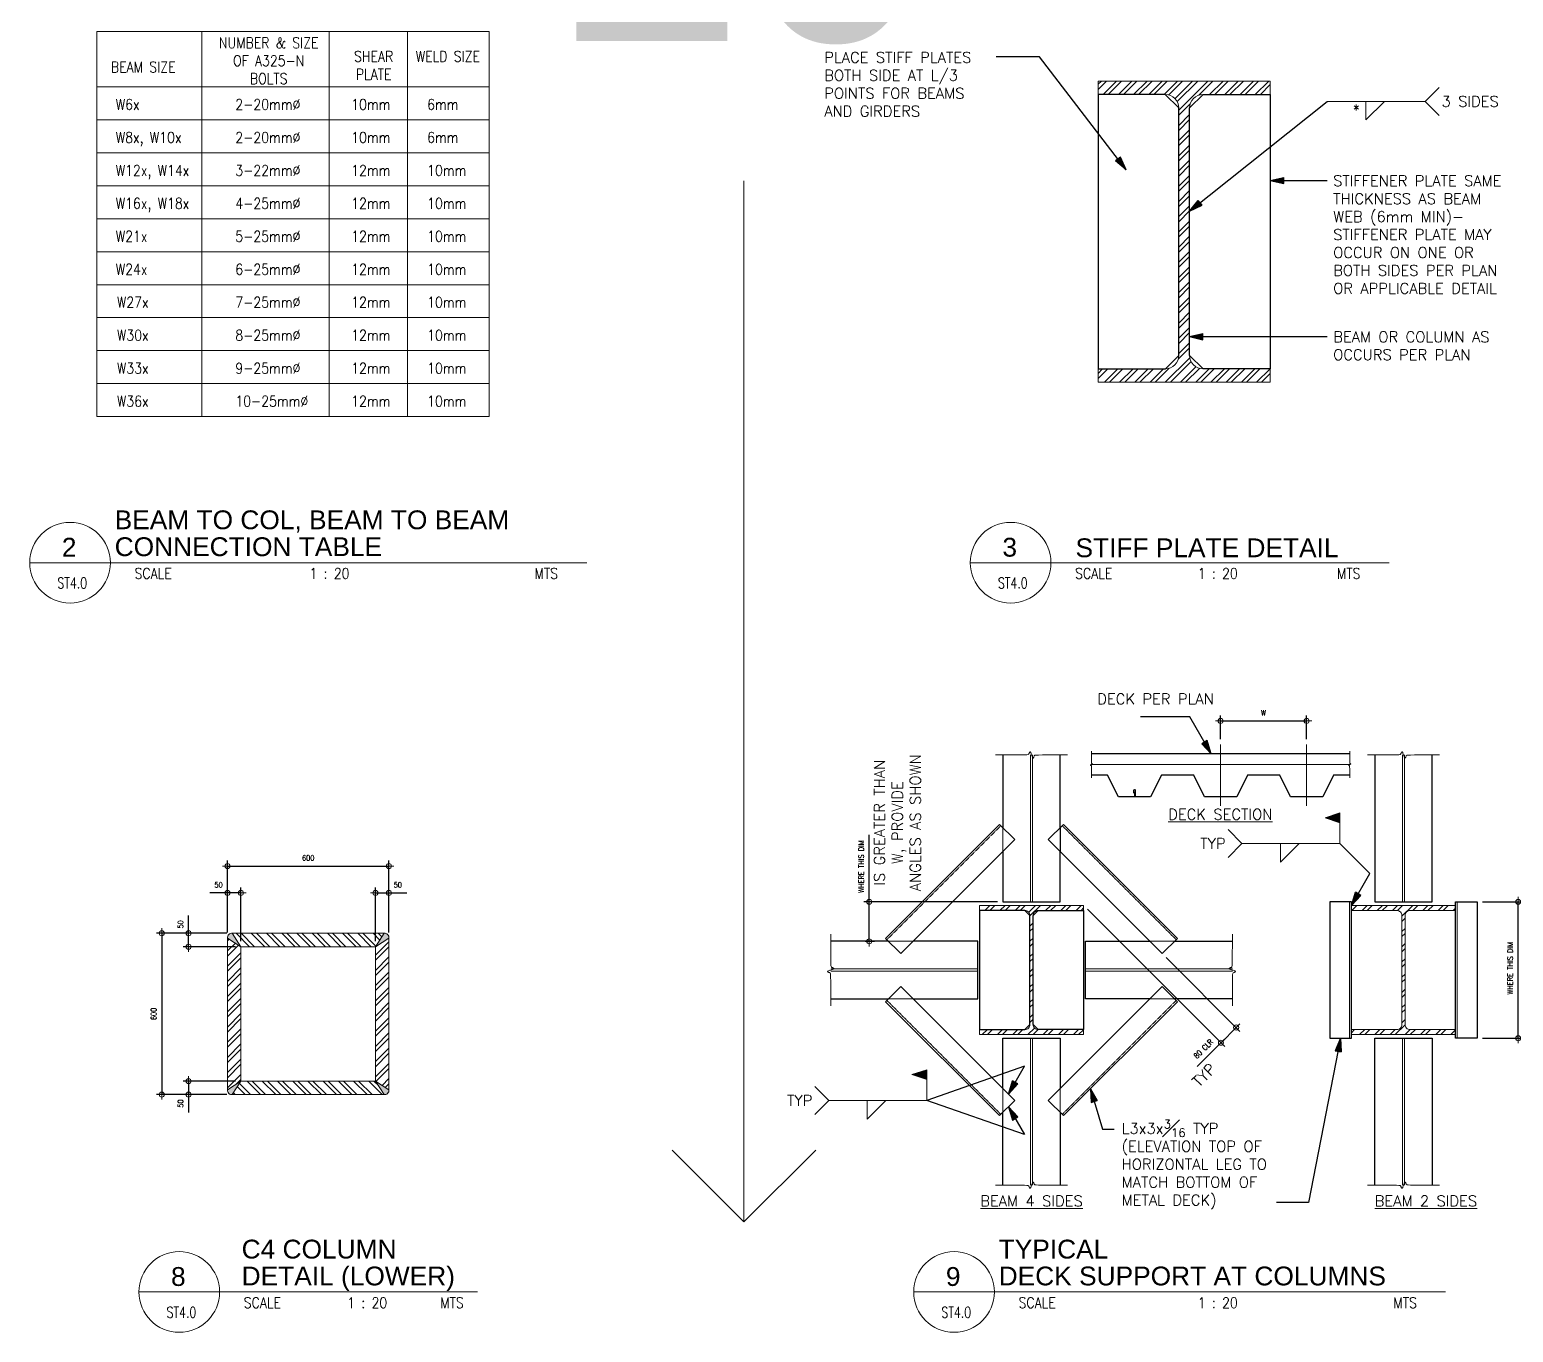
# Model space of a CAD drawing. Header units: millimetres. Extents: x -14320 to 437400, y -59080 to 73710.
# Drawn here: x 36224 to 41741, y 13732 to 18576 of the extents above; entities that cross this region are included whole.
import ezdxf
from ezdxf.enums import TextEntityAlignment as Align

# ---------------------------------------------------------------- set-up
doc = ezdxf.new("R2010")
doc.units = ezdxf.units.MM
doc.header["$LTSCALE"] = 10
doc.header["$MEASUREMENT"] = 0
for name, pattern in [('CENTER2', [1.125, 0.75, -0.125, 0.125, -0.125]), ('HIDDEN2', [0.1875, 0.125, -0.0625]), ('PHANTOM2', [1.25, 0.625, -0.125, 0.125, -0.125, 0.125, -0.125])]:
    doc.linetypes.add(name, pattern=pattern)
for name, color, linetype, lineweight in [('.3 - YELLOW', 2, 'Continuous', 30), ('S-ANNO-DIMS', 1, 'Continuous', 5), ('S-Anno-Symb', 143, 'PHANTOM2', 13), ('S-Anno-Text', 52, 'Continuous', 15), ('S-ANNO-WELD', 1, 'Continuous', 9), ('S-BEAM-IDEN', 2, 'Continuous', 9), ('S-DETL-LN03', 3, 'Continuous', 9), ('S-DETL-LN04', 4, 'Continuous', 9), ('S-DETL-PATT', 9, 'Continuous', 9), ('S-DETL-RBAR', 7, 'Continuous', 9), ('S-DETL-SHAD', 133, 'Continuous', 9), ('WELD', 251, 'Continuous', 5)]:
    doc.layers.add(name, color=color, linetype=linetype, lineweight=lineweight)
doc.layers.add('S-DETL-GRID', color=62, linetype='Continuous', lineweight=9, plot=False)
doc.styles.add('1', font='simplex.shx', dxfattribs={"width": 0.85, "height": 40})
doc.styles.add('2', font='simplex.shx', dxfattribs={"width": 0.95, "height": 40})
doc.styles.add('40', font='simplex.shx', dxfattribs={"width": 0.8, "height": 20})
doc.styles.add('ROMANS12', font='ROMANS.shx', dxfattribs={"height": 1.125})
doc.styles.add('ROMANS16', font='ROMANS.shx', dxfattribs={"height": 1.5})
doc.styles.add('ROMANSX', font='ROMANS.shx', dxfattribs={"height": 0.09375})
doc.styles.add('SHEETNAME', font='simplex.shx', dxfattribs={"width": 0.75, "height": 200})
doc.styles.add('TITLE1', font='HELV.shx', dxfattribs={"height": 500})
doc.linetypes.add('CHAIN_LINK', pattern='A,0.5,-0.2,["X",Standard,S=0.1,R=0,X=-0.1,Y=-0.05],-0.1', length=0.8)
doc.dimstyles.new('ESCA20', dxfattribs={"dimtxt": 40, "dimasz": 0.25, "dimexe": 20, "dimexo": 20, "dimgap": 20, "dimtad": 1, "dimdec": 0, "dimrnd": 1, "dimdsep": 46, "dimtxsty": '40', "dimblk1": 'ESCADIM_ARW', "dimblk2": 'ESCADIM_ARW', "dimsah": 1, "dimcen": 50, "dimclrd": 256, "dimclre": 256, "dimclrt": 52, "dimadec": 0, "dimazin": 0, "dimtfac": 1, "dimtdec": 0, "dimtofl": 0, "dimtmove": 0, "dimatfit": 3, "dimldrblk": 'ESCADIM_ARW', "dimfxl": 1, "dimtolj": 1, "dimtzin": 0, "dimarcsym": 0})
doc.dimstyles.new('ESCA_ARW$7', dxfattribs={"dimtxt": 200, "dimasz": 1, "dimexe": 100, "dimexo": 100, "dimgap": 100, "dimtad": 1, "dimdec": 0, "dimrnd": 1, "dimdsep": 46, "dimtxsty": '1', "dimblk1": 'dim_arw', "dimblk2": 'dim_arw', "dimsah": 1, "dimcen": 50, "dimclrd": 1, "dimclre": 256, "dimclrt": 52, "dimadec": 0, "dimazin": 0, "dimtfac": 1, "dimtofl": 0, "dimtmove": 0, "dimatfit": 3, "dimldrblk": 'dim_arw', "dimfxl": 1, "dimtolj": 1, "dimtzin": 0, "dimarcsym": 0})

# ---------------------------------------------------------------- blocks, each defined once
blk = doc.blocks.new('ESCADIM_ARW')
at = {"color": 9}
blk.add_line((75, 0), (-75, 0), dxfattribs=at)
blk.add_circle((0, 0), 37.5, dxfattribs=at)
blk = doc.blocks.new('*D16')
at = {"layer": 'Defpoints', "color": 0, "transparency": 16777216}
for p in [(40972.1, 16005.4), (40652.1, 15918), (40972.1, 15918)]:
    blk.add_point(p, dxfattribs=at)
at = {"layer": 'S-ANNO-DIMS', "lineweight": -2, "transparency": 16777216}
for p, q in [((40652.1, 15938), (40652.1, 16025.4)), ((40652.4, 16005.4), (40971.9, 16005.4)), ((40972.1, 15938), (40972.1, 16025.4))]:
    blk.add_line(p, q, dxfattribs=at)
at = {"layer": 'S-ANNO-DIMS', "lineweight": -2, "transparency": 16777216, "xscale": 0.25, "yscale": 0.25, "zscale": 0.25, "rotation": 180}
blk.add_blockref('ESCADIM_ARW', (40652.1, 16005.4), dxfattribs=at)
at = {"layer": 'S-ANNO-DIMS', "lineweight": -2, "transparency": 16777216, "xscale": 0.25, "yscale": 0.25, "zscale": 0.25}
blk.add_blockref('ESCADIM_ARW', (40972.1, 16005.4), dxfattribs=at)
at = {"layer": 'S-ANNO-DIMS', "color": 52, "transparency": 16777216, "insert": (40812.1, 16035.4), "char_height": 20, "attachment_point": 5, "style": '40'}
blk.add_mtext('\\A1;W', dxfattribs=at)
blk = doc.blocks.new('*D17')
at = {"layer": 'Defpoints', "color": 0, "transparency": 16777216}
for p in [(39346, 15332.9), (39842.6, 15332.9), (39310.4, 15186)]:
    blk.add_point(p, dxfattribs=at)
at = {"layer": 'S-ANNO-DIMS', "lineweight": -2, "transparency": 16777216}
for p, q in [((39346, 15332.9), (39346, 15582.6)), ((39822.6, 15332.9), (39326, 15332.9)), ((39346, 15186.2), (39346, 15332.6)), ((39330.4, 15186), (39366, 15186))]:
    blk.add_line(p, q, dxfattribs=at)
at = {"layer": 'S-ANNO-DIMS', "lineweight": -2, "transparency": 16777216, "xscale": 0.25, "yscale": 0.25, "zscale": 0.25}
for p, rotation in [((39346, 15332.9), 90), ((39346, 15186), 270)]:
    blk.add_blockref('ESCADIM_ARW', p, dxfattribs=dict(at, rotation=rotation))
at = {"layer": 'S-ANNO-DIMS', "color": 52, "transparency": 16777216, "insert": (39316, 15457.9), "char_height": 20, "attachment_point": 5, "rotation": 90, "style": '40'}
blk.add_mtext('\\A1; WHERE THIS DIM ', dxfattribs=at)
blk = doc.blocks.new('*D18')
at = {"layer": 'Defpoints', "color": 0, "transparency": 16777216}
for p in [(41605.7, 15332.9), (41758.6, 15332.9), (41605.7, 14825.7)]:
    blk.add_point(p, dxfattribs=at)
at = {"layer": 'S-ANNO-DIMS', "lineweight": -2, "transparency": 16777216}
for p, q in [((41625.7, 15332.9), (41778.6, 15332.9)), ((41758.6, 14825.9), (41758.6, 15332.6)), ((41625.7, 14825.7), (41778.6, 14825.7))]:
    blk.add_line(p, q, dxfattribs=at)
at = {"layer": 'S-ANNO-DIMS', "lineweight": -2, "transparency": 16777216, "xscale": 0.25, "yscale": 0.25, "zscale": 0.25}
for p, rotation in [((41758.6, 15332.9), 90), ((41758.6, 14825.7), 270)]:
    blk.add_blockref('ESCADIM_ARW', p, dxfattribs=dict(at, rotation=rotation))
at = {"layer": 'S-ANNO-DIMS', "color": 52, "transparency": 16777216, "insert": (41728.6, 15079.3), "char_height": 20, "attachment_point": 5, "rotation": 90, "style": '40'}
blk.add_mtext('\\A1; WHERE THIS DIM', dxfattribs=at)
blk = doc.blocks.new('*D19')
at = {"layer": 'Defpoints', "color": 0, "transparency": 16777216}
for p in [(40142.9, 15319.5), (40435.1, 15140.5), (40653.6, 14808.9)]:
    blk.add_point(p, dxfattribs=at)
at = {"layer": 'S-ANNO-DIMS', "lineweight": -2, "transparency": 16777216}
for p, q in [((40157.1, 15305.4), (40667.7, 14794.8)), ((40449.3, 15126.3), (40724.3, 14851.3)), ((40709.9, 14865.3), (40653.7, 14809.1)), ((40653.6, 14808.9), (40565.3, 14720.6))]:
    blk.add_line(p, q, dxfattribs=at)
at = {"layer": 'S-ANNO-DIMS', "lineweight": -2, "transparency": 16777216, "xscale": 0.25, "yscale": 0.25, "zscale": 0.25}
for p, rotation in [((40710.1, 14865.5), 45.0000000003008), ((40653.6, 14808.9), 225.0000000003008)]:
    blk.add_blockref('ESCADIM_ARW', p, dxfattribs=dict(at, rotation=rotation))
at = {"layer": 'S-ANNO-DIMS', "color": 52, "transparency": 16777216, "insert": (40588.1, 14785.9), "char_height": 20, "attachment_point": 5, "rotation": 45, "style": '40'}
blk.add_mtext('\\A1;80 CLR', dxfattribs=at)
blk = doc.blocks.new('dim_arw')
h = blk.add_hatch(color=256)
h.paths.add_polyline_path([(-126, 29), (0, 0), (-126, -29, -0.115681), (-133, 0, -0.115681)])
h.paths.add_polyline_path([(-249, 58), (-126, 29, 0.115681), (-133, 0, 0.115681), (-126, -29), (-249, -58)])
for p, q in [((0, 0), (-249, 58)), ((-249, 58), (-249, -58)), ((0, 0), (-249, -58))]:
    blk.add_line(p, q)
blk = doc.blocks.new('*D43')
at = {"layer": 'Defpoints', "color": 0, "transparency": 16777216}
for p in [(36978.1, 15216), (36715.4, 14616), (36977.7, 14616)]:
    blk.add_point(p, dxfattribs=at)
at = {"layer": 'S-ANNO-DIMS', "lineweight": -2, "transparency": 16777216}
for p, q in [((36958.1, 15216), (36695.4, 15216)), ((36715.4, 15215.7), (36715.4, 14616.2)), ((36957.7, 14616), (36695.4, 14616))]:
    blk.add_line(p, q, dxfattribs=at)
at = {"layer": 'S-ANNO-DIMS', "lineweight": -2, "transparency": 16777216, "xscale": 0.25, "yscale": 0.25, "zscale": 0.25}
for p, rotation in [((36715.4, 15216), 90), ((36715.4, 14616), 270)]:
    blk.add_blockref('ESCADIM_ARW', p, dxfattribs=dict(at, rotation=rotation))
at = {"layer": 'S-ANNO-DIMS', "color": 52, "transparency": 16777216, "insert": (36685.4, 14916), "char_height": 20, "attachment_point": 5, "rotation": 90, "style": '40'}
blk.add_mtext('\\A1;600', dxfattribs=at)
blk = doc.blocks.new('*D44')
at = {"layer": 'Defpoints', "color": 0, "transparency": 16777216}
for p in [(37560, 15466), (36960, 15198.3), (37560, 15198.3)]:
    blk.add_point(p, dxfattribs=at)
at = {"layer": 'S-ANNO-DIMS', "lineweight": -2, "transparency": 16777216}
for p, q in [((36960, 15218.3), (36960, 15486)), ((36960.3, 15466), (37559.8, 15466)), ((37560, 15218.3), (37560, 15486))]:
    blk.add_line(p, q, dxfattribs=at)
at = {"layer": 'S-ANNO-DIMS', "lineweight": -2, "transparency": 16777216, "xscale": 0.25, "yscale": 0.25, "zscale": 0.25, "rotation": 180}
blk.add_blockref('ESCADIM_ARW', (36960, 15466), dxfattribs=at)
at = {"layer": 'S-ANNO-DIMS', "lineweight": -2, "transparency": 16777216, "xscale": 0.25, "yscale": 0.25, "zscale": 0.25}
blk.add_blockref('ESCADIM_ARW', (37560, 15466), dxfattribs=at)
at = {"layer": 'S-ANNO-DIMS', "color": 52, "transparency": 16777216, "insert": (37260, 15496), "char_height": 20, "attachment_point": 5, "style": '40'}
blk.add_mtext('\\A1;600', dxfattribs=at)
blk = doc.blocks.new('*D45')
at = {"layer": 'Defpoints', "color": 0, "transparency": 16777216}
for p in [(36815.4, 15216), (36978.1, 15216), (37010, 15166)]:
    blk.add_point(p, dxfattribs=at)
at = {"layer": 'S-ANNO-DIMS', "lineweight": -2, "transparency": 16777216}
for p, q in [((36815.4, 15216), (36815.4, 15282.2)), ((36958.1, 15216), (36795.4, 15216)), ((36815.4, 15166.2), (36815.4, 15215.7)), ((36990, 15166), (36795.4, 15166))]:
    blk.add_line(p, q, dxfattribs=at)
at = {"layer": 'S-ANNO-DIMS', "lineweight": -2, "transparency": 16777216, "xscale": 0.25, "yscale": 0.25, "zscale": 0.25}
for p, rotation in [((36815.4, 15216), 90), ((36815.4, 15166), 270)]:
    blk.add_blockref('ESCADIM_ARW', p, dxfattribs=dict(at, rotation=rotation))
at = {"layer": 'S-ANNO-DIMS', "color": 52, "transparency": 16777216, "insert": (36785.4, 15249.2), "char_height": 20, "attachment_point": 5, "rotation": 90, "style": '40'}
blk.add_mtext('\\A1;50', dxfattribs=at)
blk = doc.blocks.new('*D46')
at = {"layer": 'Defpoints', "color": 0, "transparency": 16777216}
for p in [(37010, 14666), (36815.4, 14616), (36978.1, 14616)]:
    blk.add_point(p, dxfattribs=at)
at = {"layer": 'S-ANNO-DIMS', "lineweight": -2, "transparency": 16777216}
for p, q in [((36990, 14666), (36795.4, 14666)), ((36815.4, 14665.7), (36815.4, 14616.2)), ((36958.1, 14616), (36795.4, 14616)), ((36815.4, 14616), (36815.4, 14549.8))]:
    blk.add_line(p, q, dxfattribs=at)
at = {"layer": 'S-ANNO-DIMS', "lineweight": -2, "transparency": 16777216, "xscale": 0.25, "yscale": 0.25, "zscale": 0.25}
for p, rotation in [((36815.4, 14666), 90), ((36815.4, 14616), 270)]:
    blk.add_blockref('ESCADIM_ARW', p, dxfattribs=dict(at, rotation=rotation))
at = {"layer": 'S-ANNO-DIMS', "color": 52, "transparency": 16777216, "insert": (36785.4, 14582.8), "char_height": 20, "attachment_point": 5, "rotation": 90, "style": '40'}
blk.add_mtext('\\A1;50', dxfattribs=at)
blk = doc.blocks.new('*D47')
at = {"layer": 'Defpoints', "color": 0, "transparency": 16777216}
for p in [(37560, 15366), (37560, 15203.4), (37510, 15166)]:
    blk.add_point(p, dxfattribs=at)
at = {"layer": 'S-ANNO-DIMS', "lineweight": -2, "transparency": 16777216}
for p, q in [((37510, 15186), (37510, 15386)), ((37510.3, 15366), (37559.8, 15366)), ((37560, 15223.4), (37560, 15386)), ((37560, 15366), (37626.2, 15366))]:
    blk.add_line(p, q, dxfattribs=at)
at = {"layer": 'S-ANNO-DIMS', "lineweight": -2, "transparency": 16777216, "xscale": 0.25, "yscale": 0.25, "zscale": 0.25, "rotation": 180}
blk.add_blockref('ESCADIM_ARW', (37510, 15366), dxfattribs=at)
at = {"layer": 'S-ANNO-DIMS', "lineweight": -2, "transparency": 16777216, "xscale": 0.25, "yscale": 0.25, "zscale": 0.25}
blk.add_blockref('ESCADIM_ARW', (37560, 15366), dxfattribs=at)
at = {"layer": 'S-ANNO-DIMS', "color": 52, "transparency": 16777216, "insert": (37593.2, 15396), "char_height": 20, "attachment_point": 5, "style": '40'}
blk.add_mtext('\\A1;50', dxfattribs=at)
blk = doc.blocks.new('*D48')
at = {"layer": 'Defpoints', "color": 0, "transparency": 16777216}
for p in [(36960, 15366), (36960, 15203.4), (37010, 15166)]:
    blk.add_point(p, dxfattribs=at)
at = {"layer": 'S-ANNO-DIMS', "lineweight": -2, "transparency": 16777216}
for p, q in [((36960, 15366), (36893.8, 15366)), ((36960, 15223.4), (36960, 15386)), ((37009.8, 15366), (36960.3, 15366)), ((37010, 15186), (37010, 15386))]:
    blk.add_line(p, q, dxfattribs=at)
at = {"layer": 'S-ANNO-DIMS', "lineweight": -2, "transparency": 16777216, "xscale": 0.25, "yscale": 0.25, "zscale": 0.25, "rotation": 180}
blk.add_blockref('ESCADIM_ARW', (36960, 15366), dxfattribs=at)
at = {"layer": 'S-ANNO-DIMS', "lineweight": -2, "transparency": 16777216, "xscale": 0.25, "yscale": 0.25, "zscale": 0.25}
blk.add_blockref('ESCADIM_ARW', (37010, 15366), dxfattribs=at)
at = {"layer": 'S-ANNO-DIMS', "color": 52, "transparency": 16777216, "insert": (36926.8, 15396), "char_height": 20, "attachment_point": 5, "style": '40'}
blk.add_mtext('\\A1;50', dxfattribs=at)

msp = doc.modelspace()

# ---------------------------------------------------------------- hatches: boundary and pattern name
at = {"layer": 'S-DETL-PATT'}
h = msp.add_hatch(dxfattribs=at)
h.set_pattern_fill('ANSI32', color=256, scale=106.666667, style=0)
h.set_pattern_definition([(45, (32442.25, 16048.924), (-28.28427, 28.28427), []), (45, (32461.107, 16048.924), (-28.28427, 28.28427), [])])
edge = h.paths.add_edge_path()
edge.add_line((40836.9, 17315), (40586.9, 17315))
edge.add_arc((40586.9, 17365), 50, 180, 270.0007, ccw=False)
edge.add_line((40536.9, 17365), (40536.9, 17825))
edge.add_line((40536.9, 17825), (40536.9, 18285))
edge.add_arc((40586.9, 18285), 50, 90.0001, 180.0008, ccw=False)
edge.add_line((40586.9, 18335), (40836.9, 18335))
edge.add_line((40836.9, 18335), (40836.9, 18385))
edge.add_line((40836.9, 18385), (40196.9, 18385))
edge.add_line((40196.9, 18385), (40196.9, 18335))
edge.add_line((40196.9, 18335), (40446.9, 18335))
edge.add_arc((40446.9, 18285), 50, 0.0008, 90.0007, ccw=False)
edge.add_line((40496.9, 18285), (40496.9, 17825))
edge.add_line((40496.9, 17825), (40496.9, 17365))
edge.add_arc((40446.9, 17365), 50, -89.9999, 0, ccw=False)
edge.add_line((40446.9, 17315), (40196.9, 17315))
edge.add_line((40196.9, 17315), (40196.9, 17265))
edge.add_line((40196.9, 17265), (40836.9, 17265))
edge.add_line((40836.9, 17265), (40836.9, 17315))
h = msp.add_hatch(dxfattribs=at)
h.set_pattern_fill('ANSI32', color=256, scale=106.666667, style=0)
h.set_pattern_definition([(45, (6685.157, 17622.44), (-28.28427, 28.28427), []), (45, (6704.013, 17622.44), (-28.28427, 28.28427), [])])
edge = h.paths.add_edge_path()
edge.add_line((40142.9, 14839), (40142.9, 14857.9))
edge.add_line((40142.9, 14857.9), (39973.9, 14857.9))
edge.add_arc((39973.9, 14876.6), 18.7, 180, 270, ccw=False)
edge.add_line((39955.2, 14876.6), (39955.2, 15281.9))
edge.add_arc((39973.9, 15281.9), 18.7, 90, 180, ccw=False)
edge.add_line((39973.9, 15300.6), (40142.9, 15300.6))
edge.add_line((40142.9, 15300.6), (40142.9, 15319.5))
edge.add_line((40142.9, 15319.5), (39755.7, 15319.5))
edge.add_line((39755.7, 15319.5), (39755.7, 15300.6))
edge.add_line((39755.7, 15300.6), (39924.8, 15300.6))
edge.add_arc((39924.8, 15281.9), 18.7, 0, 90, ccw=False)
edge.add_line((39943.5, 15281.9), (39943.5, 14876.6))
edge.add_arc((39924.8, 14876.6), 18.7, -90, 0, ccw=False)
edge.add_line((39924.8, 14857.9), (39755.7, 14857.9))
edge.add_line((39755.7, 14857.9), (39755.7, 14839))
edge.add_line((39755.7, 14839), (40142.9, 14839))
h = msp.add_hatch(dxfattribs=at)
h.set_pattern_fill('ANSI32', color=256, scale=106.666667, style=0)
h.set_pattern_definition([(45, (6673.74, 17622.44), (-28.28427, 28.28427), []), (45, (6692.595, 17622.44), (-28.28427, 28.28427), [])])
edge = h.paths.add_edge_path()
edge.add_line((41525.7, 14839), (41525.7, 14857.9))
edge.add_line((41525.7, 14857.9), (41356.6, 14857.9))
edge.add_arc((41356.6, 14876.6), 18.7, 180, 270, ccw=False)
edge.add_line((41337.9, 14876.6), (41337.9, 15281.9))
edge.add_arc((41356.6, 15281.9), 18.7, 90, 180, ccw=False)
edge.add_line((41356.6, 15300.6), (41525.7, 15300.6))
edge.add_line((41525.7, 15300.6), (41525.7, 15319.5))
edge.add_line((41525.7, 15319.5), (41138.5, 15319.5))
edge.add_line((41138.5, 15319.5), (41138.5, 15300.6))
edge.add_line((41138.5, 15300.6), (41307.5, 15300.6))
edge.add_arc((41307.5, 15281.9), 18.7, 0, 90, ccw=False)
edge.add_line((41326.2, 15281.9), (41326.2, 14876.6))
edge.add_arc((41307.5, 14876.6), 18.7, -90, 0, ccw=False)
edge.add_line((41307.5, 14857.9), (41138.5, 14857.9))
edge.add_line((41138.5, 14857.9), (41138.5, 14839))
edge.add_line((41138.5, 14839), (41525.7, 14839))
h = msp.add_hatch(dxfattribs=at)
h.set_pattern_fill('ANSI32', color=256, scale=106.666667, style=0)
h.set_pattern_definition([(45, (-36247.5, 6261.154), (-28.284271, 28.284271), []), (45, (-36228.644, 6261.154), (-28.284271, 28.284271), [])])
h.paths.add_polyline_path([(37510, 15166), (37560, 15198.3), (37560, 14633.7), (37510, 14666)])
h.paths.add_polyline_path([(37010, 15166), (36960, 15198.3), (36960, 14633.7), (37010, 14666)])
h = msp.add_hatch(dxfattribs=at)
h.set_pattern_fill('ANSI32', color=256, scale=106.666667, angle=90, style=0)
h.set_pattern_definition([(135, (-36247.5, 6261.154), (-28.284271, -28.284271), []), (135, (-36247.5, 6280.01), (-28.284271, -28.284271), [])])
h.paths.add_polyline_path([(37010, 15166), (37510, 15166), (37542.3, 15216), (36977.7, 15216)])
h.paths.add_polyline_path([(37010, 14666), (37510, 14666), (37542.3, 14616), (36977.7, 14616)])
at = {"layer": 'WELD'}
h = msp.add_hatch(color=256, dxfattribs=at)
h.paths.add_polyline_path([(37010, 15166), (36977.7, 15216), (36978.1, 15216, 0.502495), (36960, 15198.3)])
h.paths.add_polyline_path([(37541.9, 15216), (37542.3, 15216), (37510, 15166), (37560, 15198.3, 0.502495)])
h.paths.add_polyline_path([(37510, 14666), (37542.3, 14616), (37541.9, 14616, 0.502495), (37560, 14633.7)])
h.paths.add_polyline_path([(37010, 14666), (36960, 14633.7, 0.502495), (36978.1, 14616), (36977.7, 14616)])

# ---------------------------------------------------------------- linework, layer by layer
at = {"layer": '.3 - YELLOW'}
for points in [[(39842.6, 15879.2), (39842.6, 15609)], [(40056.1, 15609), (40056.1, 15879.2)], [(41132.1, 15883.5), (40172.1, 15883.5)], [(41225.3, 15879.2), (41225.3, 15332.9), (41438.8, 15332.9), (41438.8, 15879.2)], [(40056.1, 15609), (40056.1, 15519.5)], [(39842.6, 15519.5), (39842.6, 15332.9), (40056.1, 15332.9), (40056.1, 15519.5)], [(39755.7, 15300.6), (39755.7, 14857.9), (39924.8, 14857.9), (39943.5, 14876.6), (39943.5, 15281.9), (39924.8, 15300.6), (39755.7, 15300.6)], [(40142.9, 15300.6), (40142.9, 14857.9), (39973.9, 14857.9), (39955.2, 14876.6), (39955.2, 15281.9), (39973.9, 15300.6), (40142.9, 15300.6)], [(39418, 15186), (39202.8, 15186)], [(39509.1, 14972.5), (39749.1, 14972.5), (39749.1, 15186), (39509.1, 15186)], [(40389.6, 14972.5), (40149.6, 14972.5), (40149.6, 15186), (40389.6, 15186)], [(40480.7, 15186), (40695.9, 15186)], [(39202.8, 14972.5), (39418, 14972.5)], [(40695.9, 14972.5), (40480.7, 14972.5)], [(39842.6, 14639), (39842.6, 14825.7), (40056.1, 14825.7), (40056.1, 14639)], [(41225.3, 14279.4), (41225.3, 14825.7), (41438.8, 14825.7), (41438.8, 14279.4)], [(39842.6, 14279.4), (39842.6, 14549.5)], [(40056.1, 14549.5), (40056.1, 14279.4)]]:
    msp.add_lwpolyline(points, dxfattribs=at)
for points in [[(40332.1, 15741.9), (40332.1, 15726.9, -0.231374), (40330.9, 15724.2, -0.166849), (40328.8, 15723.5), (40272.1, 15723.5), (40232.1, 15803.5), (40172.1, 15803.5)], [(41132.1, 15803.5), (41072.1, 15803.5), (41032.1, 15723.5), (40912.1, 15723.5), (40872.1, 15803.5), (40752.1, 15803.5), (40712.1, 15723.5), (40592.1, 15723.5), (40552.1, 15803.5), (40432.1, 15803.5), (40392.1, 15723.5), (40335.5, 15723.5), (40335.5, 15746.9, 0.414214), (40332.1, 15750.2), (40332.1, 15750.2, 0.414214), (40328.8, 15746.9), (40328.8, 15736.9)]]:
    msp.add_lwpolyline(points, format="xyb", dxfattribs=at)
for points in [[(39887.3, 15564.3), (39463.5, 15140.5), (39406.9, 15197), (39830.7, 15620.8)], [(40011.3, 15564.3), (40435.1, 15140.5), (40491.7, 15197), (40067.9, 15620.8)], [(41058.5, 15332.9), (41058.5, 14825.7), (41138.5, 14825.7), (41138.5, 15332.9)], [(41605.7, 15332.9), (41605.7, 14825.7), (41525.7, 14825.7), (41525.7, 15332.9)], [(39887.3, 14594.3), (39463.5, 15018.1), (39406.9, 14961.5), (39830.7, 14537.7)], [(40011.3, 14594.3), (40435.1, 15018.1), (40491.7, 14961.5), (40067.9, 14537.7)]]:
    msp.add_lwpolyline(points, close=True, dxfattribs=at)
at = {"color": 1}
for points in [[(40496.9, 18286.1), (40446.7, 18335), (40196.9, 18335), (40196.9, 17315), (40446.9, 17315), (40496.9, 17365)], [(40536.9, 18286.1), (40587, 18335), (40836.9, 18335), (40836.9, 17315), (40586.9, 17315), (40536.9, 17365)]]:
    msp.add_lwpolyline(points, close=True, dxfattribs=at)
at = {"layer": 'S-ANNO-DIMS', "linetype": 'CENTER2'}
for p, q in [((40652.1, 15918), (40652.1, 15690)), ((40972.1, 15918), (40972.1, 15690))]:
    msp.add_line(p, q, dxfattribs=at)
at = {"layer": 'S-Anno-Symb', "color": 1, "linetype": 'Continuous'}
for p, q in [((36864.7, 18570), (36864.7, 17137.5)), ((37338.2, 18570), (37338.2, 17137.5)), ((37629, 18570), (37629, 17137.5)), ((36864.7, 18477.6), (36864.7, 17137.5)), ((36474, 18363.5), (37933.4, 18363.5)), ((36474, 18240.9), (37933.4, 18240.9)), ((36474, 18118.3), (37933.4, 18118.3)), ((36474, 17995.7), (37933.4, 17995.7)), ((36474, 17873.1), (37933.4, 17873.1)), ((36474, 17750.5), (37933.4, 17750.5)), ((36474, 17627.9), (37933.4, 17627.9)), ((36474, 17505.3), (37933.4, 17505.3)), ((36474, 17382.7), (37933.4, 17382.7)), ((36474, 17260.1), (37933.4, 17260.1)), ((36474, 17137.5), (37933.4, 17137.5))]:
    msp.add_line(p, q, dxfattribs=at)
msp.add_lwpolyline([(37933.4, 17137.5), (36474, 17137.5), (36474, 18570), (37933.4, 18570)], close=True, dxfattribs=at)
at = {"layer": 'S-Anno-Text', "color": 1}
for p, q in [((36224.5, 16594), (38295.5, 16594)), ((39721.3, 16594), (41278.7, 16594)), ((36630.4, 13882), (37889.6, 13882)), ((39511.1, 13882), (41488.9, 13882))]:
    msp.add_line(p, q, dxfattribs=at)
for centre in [(36374.5, 16594), (39871.3, 16594), (36780.4, 13882), (39661.1, 13882)]:
    msp.add_circle(centre, 150, dxfattribs=at)
at = {"layer": 'S-ANNO-WELD'}
for p, q in [((41413, 18309.5), (41048.7, 18309.5)), ((41413, 18309.5), (41048.7, 18309.5)), ((41096, 15549.6), (41096, 15645.6)), ((41096, 15549.6), (40731.7, 15549.6)), ((39559.8, 14594.3), (39559.8, 14690.2)), ((39559.8, 14594.3), (39195.4, 14594.3))]:
    msp.add_line(p, q, dxfattribs=at)
for points in [[(41464.9, 18361.4), (41413, 18309.5), (41464.9, 18257.6)], [(41192, 18309.5), (41192, 18240.3), (41261.2, 18309.5)], [(41096, 15627.1), (41096, 15664.1), (41040.5, 15645.6), (41096, 15627.1)], [(40679.8, 15601.5), (40731.7, 15549.6), (40679.8, 15497.7)], [(40875, 15549.6), (40875, 15480.4), (40944.2, 15549.6)], [(39559.8, 14671.8), (39559.8, 14708.7), (39504.3, 14690.2), (39559.8, 14671.8)], [(39143.5, 14646.2), (39195.4, 14594.3), (39143.5, 14542.3)], [(39338.7, 14594.3), (39338.7, 14525), (39408, 14594.3)]]:
    msp.add_lwpolyline(points, dxfattribs=at)
for points in [[(41096, 15627.1), (41040.5, 15645.6), (41096, 15664.1)], [(39559.8, 14671.8), (39504.3, 14690.2), (39559.8, 14708.7)]]:
    msp.add_solid(points, dxfattribs=at)
at = {"layer": 'S-BEAM-IDEN'}
for points in [[(37010, 15166), (36960, 15198.3), (36960, 14633.7), (37010, 14666)], [(37010, 15166), (37510, 15166), (37542.3, 15216), (36977.7, 15216)], [(37510, 15166), (37560, 15198.3), (37560, 14633.7), (37510, 14666)], [(37010, 14666), (37510, 14666), (37542.3, 14616), (36977.7, 14616)]]:
    msp.add_lwpolyline(points, close=True, dxfattribs=at)
for centre, start, end in [((36975.6, 15200.4), 81.037, 187.7542), ((37544.4, 15200.4), 352.2458, 98.963), ((36975.6, 14631.6), 172.2458, 278.963), ((37544.4, 14631.6), 261.037, 7.7542)]:
    msp.add_arc(centre, 15.7, start, end, dxfattribs=at)
at = {"layer": 'S-DETL-GRID'}
for points in [[(38880, 18014.4), (38880, 14142.3), (38613.2, 14409)], [(38880, 18014.4), (38880, 14142.3), (39146.8, 14409)]]:
    msp.add_lwpolyline(points, dxfattribs=at)
at = {"layer": 'S-DETL-LN03'}
for points in [[(40836.9, 17315), (40586.9, 17315, -0.414217), (40536.9, 17365), (40536.9, 17825), (40536.9, 18285, -0.414217), (40586.9, 18335), (40836.9, 18335), (40836.9, 18385), (40196.9, 18385), (40196.9, 18335), (40446.9, 18335, -0.414213), (40496.9, 18285), (40496.9, 17825), (40496.9, 17365, -0.414213), (40446.9, 17315), (40196.9, 17315), (40196.9, 17265), (40836.9, 17265)], [(40142.9, 14839), (40142.9, 14857.9), (39973.9, 14857.9, -0.414214), (39955.2, 14876.6), (39955.2, 15281.9, -0.414214), (39973.9, 15300.6), (40142.9, 15300.6), (40142.9, 15319.5), (39755.7, 15319.5), (39755.7, 15300.6), (39924.8, 15300.6, -0.414214), (39943.5, 15281.9), (39943.5, 14876.6, -0.414214), (39924.8, 14857.9), (39755.7, 14857.9), (39755.7, 14839)], [(41525.7, 14839), (41525.7, 14857.9), (41356.6, 14857.9, -0.414214), (41337.9, 14876.6), (41337.9, 15281.9, -0.414214), (41356.6, 15300.6), (41525.7, 15300.6), (41525.7, 15319.5), (41138.5, 15319.5), (41138.5, 15300.6), (41307.5, 15300.6, -0.414214), (41326.2, 15281.9), (41326.2, 14876.6, -0.414214), (41307.5, 14857.9), (41138.5, 14857.9), (41138.5, 14839)]]:
    msp.add_lwpolyline(points, format="xyb", close=True, dxfattribs=at)
at = {"layer": 'S-DETL-LN04', "color": 11}
for points in [[(39815.9, 15879.2), (39856.3, 15879.2), (39886.6, 15879.2), (39908.4, 15879.3), (39923.1, 15879.6), (39932, 15880), (39936.8, 15880.6), (39938.7, 15881.5), (39939.4, 15882.7), (39939.8, 15884.1), (39940.4, 15885.8), (39941.1, 15887.4), (39941.8, 15888.9), (39942.6, 15890), (39943.5, 15890.6), (39944.4, 15890.6), (39945.3, 15889.7), (39946.3, 15888), (39947.3, 15885.4), (39948.3, 15882.4), (39949.3, 15879.2), (39950.3, 15875.9), (39951.3, 15872.9), (39952.3, 15870.4), (39953.3, 15868.6), (39954.2, 15867.7), (39955.2, 15867.7), (39956, 15868.3), (39956.8, 15869.5), (39957.6, 15870.9), (39958.2, 15872.6), (39958.8, 15874.2), (39959.3, 15875.6), (39959.9, 15876.8), (39961.9, 15877.7), (39966.6, 15878.3), (39975.6, 15878.7), (39990.2, 15879), (40012, 15879.1), (40042.4, 15879.2), (40082.7, 15879.2)], [(40172.1, 15793.5), (40172.1, 15808.7), (40172.1, 15820), (40172.1, 15828.2), (40172, 15833.7), (40171.8, 15837), (40171.6, 15838.8), (40171.3, 15839.6), (40170.8, 15839.8), (40170.3, 15840), (40169.7, 15840.2), (40169.1, 15840.4), (40168.5, 15840.7), (40168.1, 15841), (40167.9, 15841.3), (40167.9, 15841.7), (40168.2, 15842), (40168.8, 15842.4), (40169.8, 15842.8), (40170.9, 15843.1), (40172.1, 15843.5), (40173.4, 15843.9), (40174.5, 15844.3), (40175.4, 15844.6), (40176.1, 15845), (40176.4, 15845.4), (40176.4, 15845.7), (40176.2, 15846), (40175.8, 15846.3), (40175.2, 15846.6), (40174.6, 15846.9), (40174, 15847.1), (40173.5, 15847.3), (40173, 15847.5), (40172.7, 15848.2), (40172.5, 15850), (40172.3, 15853.4), (40172.2, 15858.9), (40172.2, 15867), (40172.1, 15878.4), (40172.1, 15893.5)], [(41132.1, 15793.5), (41132.1, 15808.7), (41132.1, 15820), (41132.1, 15828.2), (41132, 15833.7), (41131.8, 15837), (41131.6, 15838.8), (41131.3, 15839.6), (41130.8, 15839.8), (41130.3, 15840), (41129.7, 15840.2), (41129.1, 15840.4), (41128.5, 15840.7), (41128.1, 15841), (41127.9, 15841.3), (41127.9, 15841.7), (41128.2, 15842), (41128.8, 15842.4), (41129.8, 15842.8), (41130.9, 15843.1), (41132.1, 15843.5), (41133.4, 15843.9), (41134.5, 15844.3), (41135.4, 15844.6), (41136.1, 15845), (41136.4, 15845.4), (41136.4, 15845.7), (41136.2, 15846), (41135.8, 15846.3), (41135.2, 15846.6), (41134.6, 15846.9), (41134, 15847.1), (41133.5, 15847.3), (41133, 15847.5), (41132.7, 15848.2), (41132.5, 15850), (41132.3, 15853.4), (41132.2, 15858.9), (41132.2, 15867), (41132.1, 15878.4), (41132.1, 15893.5)], [(41198.7, 15879.2), (41239, 15879.2), (41269.4, 15879.2), (41291.2, 15879.3), (41305.8, 15879.6), (41314.8, 15880), (41319.5, 15880.6), (41321.5, 15881.5), (41322.1, 15882.7), (41322.6, 15884.1), (41323.2, 15885.8), (41323.8, 15887.4), (41324.6, 15888.9), (41325.4, 15890), (41326.2, 15890.6), (41327.1, 15890.6), (41328.1, 15889.7), (41329.1, 15888), (41330.1, 15885.4), (41331.1, 15882.4), (41332.1, 15879.2), (41333.1, 15875.9), (41334.1, 15872.9), (41335.1, 15870.4), (41336, 15868.6), (41337, 15867.7), (41337.9, 15867.7), (41338.8, 15868.3), (41339.6, 15869.5), (41340.3, 15870.9), (41341, 15872.6), (41341.6, 15874.2), (41342, 15875.6), (41342.7, 15876.8), (41344.6, 15877.7), (41349.4, 15878.3), (41358.3, 15878.7), (41373, 15879), (41394.8, 15879.1), (41425.1, 15879.2), (41465.5, 15879.2)], [(39202.8, 14945.8), (39202.7, 14986.2), (39202.7, 15016.6), (39202.6, 15038.3), (39202.3, 15053), (39201.9, 15062), (39201.3, 15066.7), (39200.4, 15068.7), (39199.2, 15069.3), (39197.8, 15069.8), (39196.1, 15070.3), (39194.5, 15071), (39193.1, 15071.8), (39191.9, 15072.6), (39191.3, 15073.4), (39191.3, 15074.3), (39192.2, 15075.3), (39194, 15076.3), (39196.5, 15077.2), (39199.5, 15078.2), (39202.8, 15079.3), (39206, 15080.3), (39209, 15081.3), (39211.6, 15082.3), (39213.3, 15083.2), (39214.2, 15084.2), (39214.2, 15085.1), (39213.6, 15086), (39212.4, 15086.8), (39211, 15087.5), (39209.4, 15088.2), (39207.7, 15088.8), (39206.3, 15089.2), (39205.1, 15089.8), (39204.2, 15091.8), (39203.6, 15096.5), (39203.2, 15105.5), (39202.9, 15120.2), (39202.8, 15142), (39202.8, 15172.3), (39202.8, 15212.7)], [(40695.9, 14945.8), (40695.9, 14986.2), (40695.9, 15016.6), (40696.1, 15038.3), (40696.3, 15053), (40696.8, 15062), (40697.4, 15066.7), (40698.3, 15068.7), (40699.4, 15069.3), (40700.9, 15069.8), (40702.5, 15070.3), (40704.1, 15071), (40705.6, 15071.8), (40706.7, 15072.6), (40707.3, 15073.4), (40707.3, 15074.3), (40706.5, 15075.3), (40704.7, 15076.3), (40702.2, 15077.2), (40699.2, 15078.2), (40695.9, 15079.3), (40692.6, 15080.3), (40689.6, 15081.3), (40687.1, 15082.3), (40685.3, 15083.2), (40684.5, 15084.2), (40684.4, 15085.1), (40685.1, 15086), (40686.2, 15086.8), (40687.7, 15087.5), (40689.3, 15088.2), (40690.9, 15088.8), (40692.4, 15089.2), (40693.5, 15089.8), (40694.4, 15091.8), (40695, 15096.5), (40695.5, 15105.5), (40695.7, 15120.2), (40695.8, 15142), (40695.9, 15172.3), (40695.9, 15212.7)], [(39815.9, 14279.4), (39856.3, 14279.3), (39886.6, 14279.3), (39908.4, 14279.2), (39923.1, 14278.9), (39932, 14278.5), (39936.8, 14277.9), (39938.7, 14277), (39939.4, 14275.8), (39939.8, 14274.4), (39940.4, 14272.7), (39941.1, 14271.1), (39941.8, 14269.7), (39942.6, 14268.5), (39943.5, 14267.9), (39944.4, 14267.9), (39945.3, 14268.8), (39946.3, 14270.6), (39947.3, 14273.1), (39948.3, 14276.1), (39949.3, 14279.4), (39950.3, 14282.6), (39951.3, 14285.6), (39952.3, 14288.2), (39953.3, 14289.9), (39954.2, 14290.8), (39955.2, 14290.8), (39956, 14290.2), (39956.8, 14289), (39957.6, 14287.6), (39958.2, 14286), (39958.8, 14284.3), (39959.3, 14282.9), (39959.9, 14281.7), (39961.9, 14280.8), (39966.6, 14280.2), (39975.6, 14279.8), (39990.2, 14279.5), (40012, 14279.4), (40042.4, 14279.4), (40082.7, 14279.4)], [(41198.7, 14279.4), (41239, 14279.3), (41269.4, 14279.3), (41291.2, 14279.2), (41305.8, 14278.9), (41314.8, 14278.5), (41319.5, 14277.9), (41321.5, 14277), (41322.1, 14275.8), (41322.6, 14274.4), (41323.2, 14272.7), (41323.8, 14271.1), (41324.6, 14269.7), (41325.4, 14268.5), (41326.2, 14267.9), (41327.1, 14267.9), (41328.1, 14268.8), (41329.1, 14270.6), (41330.1, 14273.1), (41331.1, 14276.1), (41332.1, 14279.4), (41333.1, 14282.6), (41334.1, 14285.6), (41335.1, 14288.2), (41336, 14289.9), (41337, 14290.8), (41337.9, 14290.8), (41338.8, 14290.2), (41339.6, 14289), (41340.3, 14287.6), (41341, 14286), (41341.6, 14284.3), (41342, 14282.9), (41342.7, 14281.7), (41344.6, 14280.8), (41349.4, 14280.2), (41358.3, 14279.8), (41373, 14279.5), (41394.8, 14279.4), (41425.1, 14279.4), (41465.5, 14279.4)]]:
    msp.add_lwpolyline(points, dxfattribs=at)
at = {"layer": 'S-DETL-LN04', "color": 8, "linetype": 'HIDDEN2'}
for points in [[(39945.4, 15332.9), (39945.4, 15879.2)], [(39953.3, 15332.9), (39953.3, 15879.2)], [(41328.1, 15332.9), (41328.1, 15879.2)], [(41336, 15332.9), (41336, 15879.2)], [(39411.7, 15192.3), (39835.5, 15616.1)], [(40487, 15192.3), (40063.2, 15616.1)], [(39842.6, 15609), (39842.6, 15519.5)], [(41131.8, 14825.7), (41131.8, 15332.9)], [(41532.3, 14825.7), (41532.3, 15332.9)], [(39509.1, 15186), (39418, 15186)], [(40480.7, 15186), (40389.6, 15186)], [(39749.1, 15083.2), (39202.8, 15083.2)], [(39749.1, 15075.3), (39202.8, 15075.3)], [(40149.6, 15083.2), (40695.9, 15083.2)], [(40149.6, 15075.3), (40695.9, 15075.3)], [(39411.7, 14966.2), (39835.5, 14542.4)], [(39509.1, 14972.5), (39418, 14972.5)], [(40487, 14966.2), (40063.2, 14542.4)], [(40480.7, 14972.5), (40389.6, 14972.5)], [(39945.4, 14825.7), (39945.4, 14279.4)], [(39953.3, 14825.7), (39953.3, 14279.4)], [(41328.1, 14825.7), (41328.1, 14279.4)], [(41336, 14825.7), (41336, 14279.4)], [(39842.6, 14639), (39842.6, 14549.5)], [(40056.1, 14639), (40056.1, 14549.5)]]:
    msp.add_lwpolyline(points, dxfattribs=at)
at = {"layer": 'S-DETL-RBAR', "color": 9, "linetype": 'CHAIN_LINK'}
msp.add_line((40172.1, 15843.5), (41132.1, 15843.5), dxfattribs=at)
at = {"layer": 'S-DETL-SHAD'}
msp.add_line((40335.5, 15723.5), (40328.8, 15723.5), dxfattribs=at)

# ---------------------------------------------------------------- texts
at = {"layer": 'S-ANNO-DIMS', "color": 2, "style": 'ROMANS16'}
msp.add_text('TYP', height=40, rotation=45, dxfattribs=at).set_placement((40605, 14674.3), align=Align.CENTER)
at = {"layer": 'S-ANNO-DIMS', "color": 2, "insert": (39363.8, 15627.1), "char_height": 40, "width": 570.971, "attachment_point": 2, "rotation": 90, "style": 'ROMANS16'}
msp.add_mtext('IS GREATER THAN W, PROVIDE ANGLES AS SHOWN', dxfattribs=at)
at = {"layer": 'S-Anno-Text', "color": 5, "style": 'TITLE1'}
for s, p in [('BEAM TO COL, BEAM TO BEAM', (36540.5, 16718.5)), ('CONNECTION TABLE', (36540.5, 16618.5)), ('STIFF PLATE DETAIL', (40112.7, 16614.4)), ('C4 COLUMN ', (37012.5, 14006.5)), ('TYPICAL', (39827.1, 14006.5)), ('DETAIL (LOWER)', (37012.5, 13906.5)), ('DECK SUPPORT AT COLUMNS', (39827.1, 13906.5))]:
    msp.add_text(s, height=70, dxfattribs=at).set_placement(p)
for s, p in [('2', (36371.3, 16616.6)), ('3', (39868.2, 16616.6)), ('8', (36777.2, 13904.6)), ('9', (39658, 13904.6))]:
    msp.add_text(s, height=70, dxfattribs=at).set_placement(p, align=Align.CENTER)
at = {"layer": 'S-Anno-Text', "style": '2', "width": 0.85}
for p in [(36614.5, 16534), (40111.3, 16534), (37020.4, 13822), (39901.1, 13822)]:
    msp.add_text('SCALE', height=40, dxfattribs=at).set_placement(p)
at = {"layer": 'S-Anno-Text'}
for s, style, width, p in [('1 : 20', '2', 0.85, (37339.2, 16534)), ('1 : 20', '2', 0.85, (40641.6, 16534)), ('ST4.0', 'SHEETNAME', 0.75, (36382.8, 16498.4)), ('ST4.0', 'SHEETNAME', 0.75, (39879.7, 16498.4)), ('1 : 20', '2', 0.85, (37479.4, 13822)), ('1 : 20', '2', 0.85, (40641.6, 13822)), ('ST4.0', 'SHEETNAME', 0.75, (36788.8, 13786.4)), ('ST4.0', 'SHEETNAME', 0.75, (39669.5, 13786.4))]:
    msp.add_text(s, height=40, dxfattribs=dict(at, style=style, width=width)).set_placement(p, align=Align.CENTER)
at = {"layer": 'S-Anno-Text', "style": '2', "width": 0.85}
for p in [(38188.7, 16534), (41171.9, 16534), (37838.1, 13822), (41382.1, 13822)]:
    msp.add_text('MTS', height=40, dxfattribs=at).set_placement(p, align=Align.RIGHT)
at = {"layer": 'S-Anno-Text', "style": 'ROMANS16'}
for s, p in [('%%UDECK SECTION', (40651.1, 15638.3)), ('%%UBEAM 4 SIDES', (39949.3, 14200.6)), ('%%UBEAM 2 SIDES', (41415.6, 14200.6))]:
    msp.add_text(s, height=40, dxfattribs=at).set_placement(p, align=Align.CENTER)
at = {"layer": 'S-Anno-Text', "char_height": 40}
for s, insert, width, attachment_point, style in [('NUMBER & SIZE OF A325-N BOLTS ', (37113.2, 18547.3), 440.727, 2, '1'), ('SHEAR PLATE', (37503.4, 18496.8), 271.474, 2, '1'), ('WELD SIZE', (37779.3, 18496.8), 271.474, 2, '1'), ('PLACE STIFF PLATES BOTH SIDE AT L/3 POINTS FOR BEAMS AND GIRDERS', (39178.6, 18493.1), 689.173, 1, 'ROMANS12'), ('BEAM SIZE', (36526.4, 18457.1), 1101.6, 1, '1'), ('W6x', (36544.5, 18318.1), 1101.6, 1, '1'), ('2-20mm%%C', (36989.2, 18318.1), 1101.6, 1, '1'), ('10mm', (37420, 18318.1), 1101.6, 1, '1'), ('6mm', (37702.3, 18318.1), 1101.6, 1, '1'), ('3 SIDES', (41473.7, 18309.3), 293.664, 4, 'ROMANSX'), ('*', (41156.8, 18298.1), 166.667, 2, 'ROMANSX'), ('W8x, W10x', (36544.5, 18195.5), 1101.6, 1, '1'), ('2-20mm%%C', (36989.2, 18195.5), 1101.6, 1, '1'), ('10mm', (37420, 18195.5), 1101.6, 1, '1'), ('6mm', (37702.3, 18195.5), 1101.6, 1, '1'), ('W12x, W14x', (36544.5, 18072.9), 1101.6, 1, '1'), ('3-22mm%%C', (36989.2, 18072.9), 1101.6, 1, '1'), ('12mm', (37420, 18072.9), 1101.6, 1, '1'), ('10mm', (37702.3, 18072.9), 1101.6, 1, '1'), ('\\A1;STIFFENER PLATE SAME THICKNESS AS BEAM WEB (6mm MIN)- STIFFENER PLATE MAY OCCUR ON ONE OR BOTH SIDES PER PLAN OR APPLICABLE DETAIL', (41070.7, 18034.2), 709.252, 1, 'ROMANS12'), ('W16x, W18x', (36544.5, 17950.3), 1101.6, 1, '1'), ('4-25mm%%C', (36989.2, 17950.3), 1101.6, 1, '1'), ('12mm', (37420, 17950.3), 1101.6, 1, '1'), ('10mm', (37702.3, 17950.3), 1101.6, 1, '1'), ('W21x', (36544.5, 17827.7), 1101.6, 1, '1'), ('5-25mm%%C', (36989.2, 17827.7), 1101.6, 1, '1'), ('12mm', (37420, 17827.7), 1101.6, 1, '1'), ('10mm', (37702.3, 17827.7), 1101.6, 1, '1'), ('W24x', (36544.5, 17705.1), 1101.6, 1, '1'), ('6-25mm%%C', (36989.2, 17705.1), 1101.6, 1, '1'), ('12mm', (37420, 17705.1), 1101.6, 1, '1'), ('10mm', (37702.3, 17705.1), 1101.6, 1, '1'), ('W27x', (36548.9, 17582.5), 1101.6, 1, '1'), ('7-25mm%%C', (36989.2, 17582.5), 1101.6, 1, '1'), ('12mm', (37420, 17582.5), 1101.6, 1, '1'), ('10mm', (37702.3, 17582.5), 1101.6, 1, '1'), ('W30x', (36548.9, 17459.9), 1101.6, 1, '1'), ('8-25mm%%C', (36989.2, 17459.9), 1101.6, 1, '1'), ('12mm', (37420, 17459.9), 1101.6, 1, '1'), ('10mm', (37702.3, 17459.9), 1101.6, 1, '1'), ('BEAM OR COLUMN AS OCCURS PER PLAN', (41070.7, 17453.9), 689.173, 1, 'ROMANS12'), ('W33x', (36548.9, 17337.3), 1101.6, 1, '1'), ('9-25mm%%C', (36989.2, 17337.3), 1101.6, 1, '1'), ('12mm', (37420, 17337.3), 1101.6, 1, '1'), ('10mm', (37702.3, 17337.3), 1101.6, 1, '1'), ('W36x', (36548.9, 17214.7), 1101.6, 1, '1'), ('10-25mm%%C', (36989.2, 17214.7), 1868.562, 1, '1'), ('12mm', (37420, 17214.7), 1101.6, 1, '1'), ('10mm', (37702.3, 17214.7), 1101.6, 1, '1'), ('DECK PER PLAN', (40193.6, 16107.4), 410.593, 1, 'ROMANS16'), ('TYP', (40671, 15549.4), 166.667, 6, 'ROMANSX'), ('TYP', (39134.7, 14594.1), 166.667, 6, 'ROMANSX'), ('\\A1;L3x3x{\\H0.8x;\\S3#16;} TYP (ELEVATION TOP OF HORIZONTAL LEG TO MATCH BOTTOM OF METAL DECK)', (40284.3, 14522.4), 604.167, 1, 'ROMANS16')]:
    msp.add_mtext(s, dxfattribs=dict(at, insert=insert, width=width, attachment_point=attachment_point, style=style))
at = {"layer": 'S-DETL-GRID'}
msp.add_text('20', height=921.78, dxfattribs=at).set_placement((38880, 18534.4), align=Align.CENTER)

# ---------------------------------------------------------------- dimensions: what is measured, and where the dimension line sits
at = {"layer": 'S-ANNO-DIMS'}
dim = msp.add_linear_dim(base=(40972.1, 16005.4), p1=(40652.1, 15918), p2=(40972.1, 15918), text='W', dimstyle='ESCA20', dxfattribs=at)
dim.commit()
dim.dimension.update_dxf_attribs({"geometry": '*D16', "text_midpoint": (40812.1, 16035.4)})
for base, p1, p2, angle, text, picture, middle in [((39346, 15332.9), (39310.4, 15186), (39842.6, 15332.9), 90, ' WHERE THIS DIM ', '*D17', (39316, 15457.9)), ((40653.6, 14808.9), (40435.1, 15140.5), (40142.9, 15319.5), 225, '<> CLR', '*D19', (40588.1, 14785.9))]:
    dim = msp.add_linear_dim(base=base, p1=p1, p2=p2, angle=angle, text=text, dimstyle='ESCA20', dxfattribs=at)
    dim.commit()
    dim.dimension.update_dxf_attribs({"geometry": picture, "text_midpoint": middle})
for base, p1, p2, picture, middle in [((37560, 15466), (36960, 15198.3), (37560, 15198.3), '*D44', (37260, 15496)), ((36960, 15366), (37010, 15166), (36960, 15203.4), '*D48', (36926.8, 15396))]:
    dim = msp.add_linear_dim(base=base, p1=p1, p2=p2, dimstyle='ESCA20', dxfattribs=at)
    dim.commit()
    dim.dimension.update_dxf_attribs({"geometry": picture, "text_midpoint": middle})
for base, p1, p2, angle, picture, middle in [((37560, 15366), (37510, 15166), (37560, 15203.4), 180, '*D47', (37593.2, 15396)), ((36815.4, 15216), (37010, 15166), (36978.1, 15216), 270, '*D45', (36785.4, 15249.2)), ((36715.4, 14616), (36978.1, 15216), (36977.7, 14616), 90, '*D43', (36685.4, 14916)), ((36815.4, 14616), (37010, 14666), (36978.1, 14616), 90, '*D46', (36785.4, 14582.8))]:
    dim = msp.add_linear_dim(base=base, p1=p1, p2=p2, angle=angle, dimstyle='ESCA20', dxfattribs=at)
    dim.commit()
    dim.dimension.update_dxf_attribs({"geometry": picture, "text_midpoint": middle})
dim = msp.add_linear_dim(base=(41758.6, 15332.9), p1=(41605.7, 14825.7), p2=(41605.7, 15332.9), angle=90, text=' WHERE THIS DIM', dimstyle='ESCA20', dxfattribs=at)
dim.commit()
dim.dimension.update_dxf_attribs({"geometry": '*D18', "text_midpoint": (41758.6, 15079.3), "dimtype": 160})

# ---------------------------------------------------------------- leaders
at = {"layer": 'S-ANNO-WELD'}
for points in [[(40301.2, 18055.5), (39979.2, 18475.5), (39817.7, 18475.5)], [(40536.9, 17901.4), (41048.7, 18309.5)], [(40836.9, 18015.2), (41048.7, 18015.2)], [(40536.9, 17434.9), (41048.7, 17434.9)], [(40617.6, 15883.5), (40538, 16021.4), (40354.7, 16021.4)], [(41138.5, 15319.5), (41207.1, 15438.5), (41096, 15549.6)], [(41098.5, 14825.7), (40979, 14214.6), (40859.6, 14214.6)], [(39863.4, 14618.2), (39922.8, 14721.2), (39559.8, 14594.3)], [(40168.3, 14638.1), (40212.6, 14488.1), (40256.9, 14488.1)], [(39863.4, 14570.3), (39922.8, 14467.3), (39559.8, 14594.3)]]:
    msp.add_leader(points, dimstyle='ESCA_ARW$7', override={"dimscale": 0.2}, dxfattribs=at)

doc.saveas('drawing.dxf')
